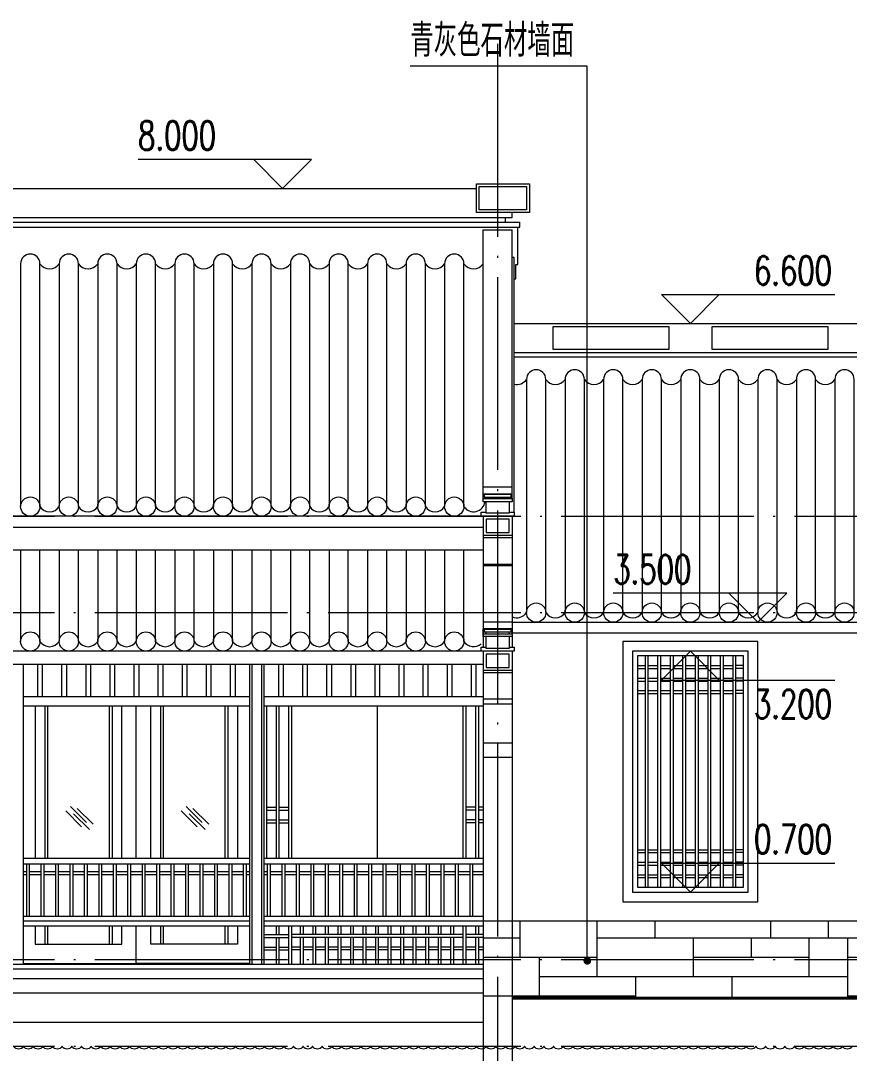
# Model space of a CAD drawing. Extents: x 577108 to 1042908, y 41950 to 81950.
# Drawn here: x 739123 to 747723, y 49322 to 60037 of the extents above; entities that cross this region are included whole.
import ezdxf

# ---------------------------------------------------------------- set-up
doc = ezdxf.new("R2010")
doc.units = 0
doc.header["$LTSCALE"] = 1000
doc.header["$MEASUREMENT"] = 0
doc.linetypes.add('DOTE', pattern=[2.42, 2, -0.2, 0.02, -0.2])
doc.layers.get('0').update_dxf_attribs({"linetype": 'CONTINUOUS', "lineweight": 13})
for name, color, linetype, lineweight in [('DIM_ELEV', 3, 'CONTINUOUS', 15), ('DIM_LEAD', 3, 'CONTINUOUS', 15), ('DOOR', 2, 'CONTINUOUS', 5), ('DOTE', 1, 'DOTE', 0), ('LM-1', 7, 'CONTINUOUS', 18), ('LM-2', 8, 'CONTINUOUS', 18), ('LM-L', 7, 'CONTINUOUS', 15), ('LM-S', 8, 'CONTINUOUS', 5), ('PUB_HATCH', 8, 'CONTINUOUS', 5), ('PUB_TEXT', 7, 'CONTINUOUS', 20), ('wall', 2, 'CONTINUOUS', 40), ('WINDOW', 5, 'CONTINUOUS', 15), ('瓦1', 8, 'CONTINUOUS', 15)]:
    doc.layers.add(name, color=color, linetype=linetype, lineweight=lineweight)
doc.styles.add('_TCH_DIM', font='SIMPLEX', dxfattribs={"bigfont": 'GBCBIG'})
pattern_1 = [(0, (-460295.2, -410683), (9e-13, 4000), [3000, -1000]), (0, (-460295.2, -410483), (9e-13, 4000), [-1200, 1200, -600, 1000]), (0, (-460295.2, -410283), (9e-13, 4000), [-1800, 2200]), (0, (-460295.2, -410083), (9e-13, 4000), [1800, -2200]), (0, (-460295.2, -409883), (9e-13, 4000), [-800, 3200]), (0, (-460295.2, -409683), (9e-13, 4000), [1400, -1000, 1200, -400]), (0, (-458895.2, -409483), (9e-13, 4000), [3200, -800]), (0, (-460495.2, -409283), (9e-13, 4000), [2200, -1800]), (0, (-461095.2, -409083), (9e-13, 4000), [1800, -2200]), (0, (-460295.2, -408883), (9e-13, 4000), [3200, -800]), (0, (-460295.2, -408683), (9e-13, 4000), [-1600, 1000, -600, 800]), (0, (-458295.2, -408483), (9e-13, 4000), [2400, -1600]), (0, (-459895.2, -408283), (9e-13, 4000), [1600, -800, 600, -1000]), (0, (-459095.2, -408083), (9e-13, 4000), [1600, -600, 1000, -800]), (0, (-457495.2, -407883), (9e-13, 4000), [2400, -1600]), (0, (-459095.2, -407683), (9e-13, 4000), [1600, -2400]), (0, (-458295.2, -407483), (9e-13, 4000), [1800, -2200]), (0, (-458295.2, -407283), (9e-13, 4000), [-1200, 2800]), (0, (-459495.2, -407083), (9e-13, 4000), [1200, -2800]), (0, (-458295.2, -406883), (9e-13, 4000), [2800, -1200]), (90, (-460295.2, -409083), (-4000, 1e-12), [600, -1600, 1400, -400]), (90, (-459895.2, -408883), (-4000, 1e-12), [1000, -600, 400, -2000]), (90, (-459695.2, -409683), (-4000, 1e-12), [400, -3600]), (90, (-459495.2, -410083), (-4000, 1e-12), [400, -2400, 600, -600]), (90, (-459295.2, -409283), (-4000, 1e-12), [400, -3600]), (90, (-459095.2, -410683), (-4000, 1e-12), [600, -1800, 1000, -600]), (90, (-458895.2, -409883), (-4000, 1e-12), [600, -3400]), (90, (-458695.2, -408883), (-4000, 1e-12), [600, -200, 400, -2800]), (90, (-458495.2, -410483), (-4000, 1e-12), [600, -3400]), (90, (-458295.2, -409483), (-4000, 1e-12), [600, -200, 600, -400, 1000, -1200]), (90, (-457895.2, -409483), (-4000, 1e-12), [-2800, 400, -400, 400]), (90, (-457695.2, -408883), (-4000, 1e-12), [400, -3600]), (90, (-457495.2, -410283), (-4000, 1e-12), [400, -1400, 1000, -1200]), (90, (-457295.2, -409683), (-4000, 1e-12), [200, -2600, 600, -600]), (90, (-457095.2, -409483), (-4000, 1e-12), [1000, -1000, 600, -1400]), (90, (-456895.2, -408483), (-4000, 1e-12), [600, -1000, 400, -2000]), (90, (-456695.2, -409883), (-4000, 1e-12), [400, -3600]), (90, (-456495.2, -409483), (-4000, 1e-12), [400, -1200, 600, -1800])]

# ---------------------------------------------------------------- blocks, each defined once
blk = doc.blocks.new('M1')
at = {"layer": 'DOOR', "color": 8}
for p, q in [((-0.15, -0.1), (0.014, 0.064)), ((-0.112, -0.156), (0.052, 0.008)), ((-0.081, -0.081), (0.084, 0.083)), ((-0.03, -0.125), (0.134, 0.039))]:
    blk.add_line(p, q, dxfattribs=at)

msp = doc.modelspace()

# ---------------------------------------------------------------- hatches: boundary and pattern name
at = {"layer": 'LM-S'}
h = msp.add_hatch(dxfattribs=at)
h.set_pattern_fill('文化石01', color=256, scale=500, style=0)
h.set_pattern_definition(pattern_1)
h.paths.add_polyline_path([(744223.0894, 50695.1748), (743923.0894, 50695.1748), (743923.0894, 49321.8415), (744223.0894, 49321.8415)])
h = msp.add_hatch(dxfattribs=at)
h.set_pattern_fill('文化石01', color=256, scale=500, style=0)
h.set_pattern_definition(pattern_1)
h.paths.add_polyline_path([(747923.0894, 49895.1748), (747923.0894, 50695.1748), (745003.7352, 50695.1748), (745003.7352, 50302.4141, -1), (745003.7352, 50262.4141, -1), (745003.7352, 50302.4141), (745003.7352, 50695.1748), (744223.0894, 50695.1748), (744223.0894, 49895.1748)])

# ---------------------------------------------------------------- linework, layer by layer
for p, q in [((743923.0894, 54895.1748), (743923.0894, 53535.8242)), ((744223.0894, 54895.1748), (744223.0894, 53535.8242)), ((743923.0894, 54383.3277), (744223.0894, 54383.3277)), ((743923.0894, 53495.1748), (731723.0894, 53495.1748)), ((743923.0894, 53495.1748), (743923.0894, 49145.1748)), ((744223.0894, 53495.1748), (744223.0894, 49145.1748)), ((743923.0894, 53357.8721), (731723.0894, 53357.8721)), ((739148.0894, 53357.8721), (739148.0894, 50245.1748)), ((741498.0894, 53357.8721), (741498.0894, 50245.1748)), ((741523.0894, 53357.8721), (741523.0894, 50245.1748)), ((741623.0894, 53357.8721), (741623.0894, 50245.1748)), ((741648.0894, 53357.8721), (741648.0894, 50245.1748)), ((739148.0894, 50745.1748), (741498.0894, 50745.1748)), ((739148.0894, 50695.1748), (741498.0894, 50695.1748)), ((741648.0894, 50745.1748), (743923.0894, 50745.1748)), ((741648.0894, 50695.1748), (743923.0894, 50695.1748)), ((743923.0894, 50695.1748), (748223.0894, 50695.1748)), ((739148.0894, 50645.1748), (741498.0894, 50645.1748)), ((741648.0894, 50645.1748), (743923.0894, 50645.1748)), ((743923.0894, 50245.1748), (731723.0894, 50245.1748)), ((743923.0894, 50195.1748), (731723.0894, 50195.1748)), ((731723.0894, 49645.1748), (743923.0894, 49645.1748))]:
    msp.add_line(p, q)
for points in [[(743923.0894, 50095.1748), (731723.0894, 50095.1748)], [(731723.0894, 49950.1748), (743923.0894, 49950.1748)]]:
    msp.add_lwpolyline(points)
at = {"layer": 'DIM_ELEV'}
for p, q in [((742141.4425, 58595.1748), (740341.4425, 58595.1748)), ((741841.4425, 58295.1748), (741541.4425, 58595.1748)), ((741841.4425, 58295.1748), (742141.4425, 58595.1748)), ((746073.0894, 56895.1748), (745773.0894, 57195.1748)), ((745773.0894, 57195.1748), (747573.0894, 57195.1748)), ((746073.0894, 56895.1748), (746373.0894, 57195.1748)), ((747073.0894, 54095.1748), (745273.0894, 54095.1748)), ((746773.0894, 53795.1748), (746473.0894, 54095.1748)), ((746773.0894, 53795.1748), (747073.0894, 54095.1748)), ((746073.0894, 53495.1748), (745773.0894, 53195.1748)), ((746073.0894, 53495.1748), (746373.0894, 53195.1748)), ((745773.0894, 53195.1748), (747573.0894, 53195.1748)), ((746073.0894, 50995.1748), (745773.0894, 51295.1748)), ((745773.0894, 51295.1748), (747573.0894, 51295.1748)), ((746073.0894, 50995.1748), (746373.0894, 51295.1748))]:
    msp.add_line(p, q, dxfattribs=at)
at = {"layer": 'DIM_LEAD'}
for p, q in [((745003.7352, 59563.0589), (743166.3196, 59563.0589)), ((745003.7352, 50282.4141), (745003.7352, 59563.0589))]:
    msp.add_line(p, q, dxfattribs=at)
at = {"layer": 'DIM_LEAD', "const_width": 40}
msp.add_lwpolyline([(745003.7352, 50262.4141, 1), (745003.7352, 50302.4141, 1)], format="xyb", close=True, dxfattribs=at)
at = {"layer": 'DOTE'}
for p, q in [((744073.0894, 59795.1748), (744073.0894, 48795.1748)), ((722953.4475, 54895.1748), (758073.0894, 54895.1748)), ((722953.4475, 53895.1748), (758073.0894, 53895.1748)), ((722953.4475, 50295.1748), (758073.0894, 50295.1748)), ((722953.4475, 49395.1748), (758073.0894, 49395.1748))]:
    msp.add_line(p, q, dxfattribs=at)
at = {"layer": 'LM-1'}
for points in [[(746773.0894, 53595.1748), (745373.0894, 53595.1748), (745373.0894, 50895.1748), (746773.0894, 50895.1748)], [(746673.0894, 53495.1748), (745473.0894, 53495.1748), (745473.0894, 50995.1748), (746673.0894, 50995.1748)], [(746623.0894, 53445.1748), (745523.0894, 53445.1748), (745523.0894, 51045.1748), (746623.0894, 51045.1748)]]:
    msp.add_lwpolyline(points, close=True, dxfattribs=at)
at = {"layer": 'LM-2', "color": 8}
for p, q in [((745603.0894, 53445.1748), (745603.0894, 51045.1748)), ((745633.0894, 53445.1748), (745633.0894, 51045.1748)), ((745733.0894, 53445.1748), (745733.0894, 51045.1748)), ((745763.0894, 53445.1748), (745763.0894, 51045.1748)), ((745863.0894, 53445.1748), (745863.0894, 51045.1748)), ((745893.0894, 53445.1748), (745893.0894, 51045.1748)), ((745993.0894, 53445.1748), (745993.0894, 51045.1748)), ((746023.0894, 53445.1748), (746023.0894, 51045.1748)), ((746123.0894, 53445.1748), (746123.0894, 51045.1748)), ((746153.0894, 53445.1748), (746153.0894, 51045.1748)), ((746253.0894, 53445.1748), (746253.0894, 51045.1748)), ((746283.0894, 53445.1748), (746283.0894, 51045.1748)), ((746383.0894, 53445.1748), (746383.0894, 51045.1748)), ((746413.0894, 53445.1748), (746413.0894, 51045.1748)), ((746513.0894, 53445.1748), (746513.0894, 51045.1748)), ((746543.0894, 53445.1748), (746543.0894, 51045.1748)), ((745523.0894, 53345.1748), (745603.0894, 53345.1748)), ((745523.0894, 53315.1748), (745603.0894, 53315.1748)), ((745633.0894, 53345.1748), (745733.0894, 53345.1748)), ((745633.0894, 53315.1748), (745733.0894, 53315.1748)), ((745763.0894, 53345.1748), (745863.0894, 53345.1748)), ((745763.0894, 53315.1748), (745863.0894, 53315.1748)), ((745893.0894, 53345.1748), (745993.0894, 53345.1748)), ((745893.0894, 53315.1748), (745993.0894, 53315.1748)), ((746023.0894, 53345.1748), (746123.0894, 53345.1748)), ((746023.0894, 53315.1748), (746123.0894, 53315.1748)), ((746153.0894, 53345.1748), (746253.0894, 53345.1748)), ((746153.0894, 53315.1748), (746253.0894, 53315.1748)), ((746283.0894, 53345.1748), (746383.0894, 53345.1748)), ((746283.0894, 53315.1748), (746383.0894, 53315.1748)), ((746413.0894, 53345.1748), (746513.0894, 53345.1748)), ((746413.0894, 53315.1748), (746513.0894, 53315.1748)), ((746623.0894, 53345.1748), (746543.0894, 53345.1748)), ((746623.0894, 53315.1748), (746543.0894, 53315.1748)), ((745523.0894, 53215.1748), (745603.0894, 53215.1748)), ((745523.0894, 53185.1748), (745603.0894, 53185.1748)), ((745633.0894, 53215.1748), (745733.0894, 53215.1748)), ((745633.0894, 53185.1748), (745733.0894, 53185.1748)), ((745763.0894, 53215.1748), (745863.0894, 53215.1748)), ((745763.0894, 53185.1748), (745863.0894, 53185.1748)), ((745893.0894, 53215.1748), (745993.0894, 53215.1748)), ((745893.0894, 53185.1748), (745993.0894, 53185.1748)), ((746023.0894, 53215.1748), (746123.0894, 53215.1748)), ((746023.0894, 53185.1748), (746123.0894, 53185.1748)), ((746153.0894, 53215.1748), (746253.0894, 53215.1748)), ((746153.0894, 53185.1748), (746253.0894, 53185.1748)), ((746283.0894, 53215.1748), (746383.0894, 53215.1748)), ((746283.0894, 53185.1748), (746383.0894, 53185.1748)), ((746413.0894, 53215.1748), (746513.0894, 53215.1748)), ((746413.0894, 53185.1748), (746513.0894, 53185.1748)), ((746623.0894, 53215.1748), (746543.0894, 53215.1748)), ((746623.0894, 53185.1748), (746543.0894, 53185.1748)), ((745523.0894, 53085.1748), (745603.0894, 53085.1748)), ((745523.0894, 53055.1748), (745603.0894, 53055.1748)), ((745633.0894, 53085.1748), (745733.0894, 53085.1748)), ((745633.0894, 53055.1748), (745733.0894, 53055.1748)), ((745763.0894, 53085.1748), (745863.0894, 53085.1748)), ((745763.0894, 53055.1748), (745863.0894, 53055.1748)), ((745893.0894, 53085.1748), (745993.0894, 53085.1748)), ((745893.0894, 53055.1748), (745993.0894, 53055.1748)), ((746023.0894, 53085.1748), (746123.0894, 53085.1748)), ((746023.0894, 53055.1748), (746123.0894, 53055.1748)), ((746153.0894, 53085.1748), (746253.0894, 53085.1748)), ((746153.0894, 53055.1748), (746253.0894, 53055.1748)), ((746283.0894, 53085.1748), (746383.0894, 53085.1748)), ((746283.0894, 53055.1748), (746383.0894, 53055.1748)), ((746413.0894, 53085.1748), (746513.0894, 53085.1748)), ((746413.0894, 53055.1748), (746513.0894, 53055.1748)), ((746623.0894, 53085.1748), (746543.0894, 53085.1748)), ((746623.0894, 53055.1748), (746543.0894, 53055.1748)), ((745523.0894, 51435.1748), (745603.0894, 51435.1748)), ((745633.0894, 51435.1748), (745733.0894, 51435.1748)), ((745763.0894, 51435.1748), (745863.0894, 51435.1748)), ((745893.0894, 51435.1748), (745993.0894, 51435.1748)), ((746023.0894, 51435.1748), (746123.0894, 51435.1748)), ((746153.0894, 51435.1748), (746253.0894, 51435.1748)), ((746283.0894, 51435.1748), (746383.0894, 51435.1748)), ((746413.0894, 51435.1748), (746513.0894, 51435.1748)), ((746623.0894, 51435.1748), (746543.0894, 51435.1748)), ((745523.0894, 51405.1748), (745603.0894, 51405.1748)), ((745633.0894, 51405.1748), (745733.0894, 51405.1748)), ((745763.0894, 51405.1748), (745863.0894, 51405.1748)), ((745893.0894, 51405.1748), (745993.0894, 51405.1748)), ((746023.0894, 51405.1748), (746123.0894, 51405.1748)), ((746153.0894, 51405.1748), (746253.0894, 51405.1748)), ((746283.0894, 51405.1748), (746383.0894, 51405.1748)), ((746413.0894, 51405.1748), (746513.0894, 51405.1748)), ((746623.0894, 51405.1748), (746543.0894, 51405.1748)), ((745523.0894, 51305.1748), (745603.0894, 51305.1748)), ((745523.0894, 51275.1748), (745603.0894, 51275.1748)), ((745633.0894, 51305.1748), (745733.0894, 51305.1748)), ((745633.0894, 51275.1748), (745733.0894, 51275.1748)), ((745763.0894, 51305.1748), (745863.0894, 51305.1748)), ((745763.0894, 51275.1748), (745863.0894, 51275.1748)), ((745893.0894, 51305.1748), (745993.0894, 51305.1748)), ((745893.0894, 51275.1748), (745993.0894, 51275.1748)), ((746023.0894, 51305.1748), (746123.0894, 51305.1748)), ((746023.0894, 51275.1748), (746123.0894, 51275.1748)), ((746153.0894, 51305.1748), (746253.0894, 51305.1748)), ((746153.0894, 51275.1748), (746253.0894, 51275.1748)), ((746283.0894, 51305.1748), (746383.0894, 51305.1748)), ((746283.0894, 51275.1748), (746383.0894, 51275.1748)), ((746413.0894, 51305.1748), (746513.0894, 51305.1748)), ((746413.0894, 51275.1748), (746513.0894, 51275.1748)), ((746623.0894, 51305.1748), (746543.0894, 51305.1748)), ((746623.0894, 51275.1748), (746543.0894, 51275.1748)), ((745523.0894, 51175.1748), (745603.0894, 51175.1748)), ((745523.0894, 51145.1748), (745603.0894, 51145.1748)), ((745633.0894, 51175.1748), (745733.0894, 51175.1748)), ((745633.0894, 51145.1748), (745733.0894, 51145.1748)), ((745763.0894, 51175.1748), (745863.0894, 51175.1748)), ((745763.0894, 51145.1748), (745863.0894, 51145.1748)), ((745893.0894, 51175.1748), (745993.0894, 51175.1748)), ((745893.0894, 51145.1748), (745993.0894, 51145.1748)), ((746023.0894, 51175.1748), (746123.0894, 51175.1748)), ((746023.0894, 51145.1748), (746123.0894, 51145.1748)), ((746153.0894, 51175.1748), (746253.0894, 51175.1748)), ((746153.0894, 51145.1748), (746253.0894, 51145.1748)), ((746283.0894, 51175.1748), (746383.0894, 51175.1748)), ((746283.0894, 51145.1748), (746383.0894, 51145.1748)), ((746413.0894, 51175.1748), (746513.0894, 51175.1748)), ((746413.0894, 51145.1748), (746513.0894, 51145.1748)), ((746623.0894, 51175.1748), (746543.0894, 51175.1748)), ((746623.0894, 51145.1748), (746543.0894, 51145.1748))]:
    msp.add_line(p, q, dxfattribs=at)
at = {"layer": 'LM-L'}
for p, q in [((731793.0894, 58295.1748), (743853.0894, 58295.1748)), ((731423.0894, 57995.1748), (744223.0894, 57995.1748)), ((744153.0894, 57945.1748), (744153.0894, 57995.1748)), ((744223.0894, 57995.1748), (744223.0894, 58045.1748)), ((731343.0894, 57945.1748), (744303.0894, 57945.1748)), ((731343.0894, 57895.1748), (744303.0894, 57895.1748)), ((743923.0894, 55124.972), (743923.0894, 57865.0905)), ((743923.0894, 57865.0905), (744223.0894, 57865.0905)), ((744223.0894, 55124.972), (744223.0894, 57865.0905)), ((744283.0894, 57507.4256), (744283.0894, 57895.1748)), ((744303.0894, 57895.1748), (744303.0894, 57945.1748)), ((744243.0894, 57578.7848), (744223.0894, 57578.7848)), ((744243.0894, 54935.8242), (744243.0894, 57578.7848)), ((744263.0894, 57357.4256), (744263.0894, 57507.4256)), ((744263.0894, 57507.4256), (744283.0894, 57507.4256)), ((744243.0894, 57357.4256), (744263.0894, 57357.4256)), ((744243.0894, 56895.1748), (747903.0894, 56895.1748)), ((744243.0894, 56595.1748), (747903.0894, 56595.1748)), ((744223.0894, 55195.1748), (743923.0894, 55195.1748)), ((744223.0894, 55124.972), (743923.0894, 55124.972)), ((743923.0894, 54895.1748), (731723.0894, 54895.1748)), ((731723.0894, 54782.6142), (743923.0894, 54782.6142)), ((744223.0894, 54695.1748), (743923.0894, 54695.1748)), ((731723.0894, 54545.1748), (743923.0894, 54545.1748)), ((744223.0894, 53795.1748), (743923.0894, 53795.1748)), ((744223.0894, 53795.1748), (747923.0894, 53795.1748)), ((744223.0894, 53725.4453), (743923.0894, 53725.4453)), ((747923.0894, 53682.6142), (744223.0894, 53682.6142)), ((744223.0894, 53295.1748), (743923.0894, 53295.1748))]:
    msp.add_line(p, q, dxfattribs=at)
for points in [[(743853.0894, 58345.1748), (744403.0894, 58345.1748), (744403.0894, 58045.1748), (743853.0894, 58045.1748)], [(744213.0894, 55120.3422), (743933.0894, 55120.3422), (743933.0894, 55092.2805), (744213.0894, 55092.2805)], [(744213.0894, 53720.3422), (743933.0894, 53720.3422), (743933.0894, 53694.7898), (744213.0894, 53694.7898)]]:
    msp.add_lwpolyline(points, close=True, dxfattribs=at)
for points in [[(747903.0894, 56545.1748), (744243.0894, 56545.1748)], [(743923.0894, 55077.9284), (744223.0894, 55077.9284), (744223.0894, 55045.8525), (744193.0894, 55045.8525), (744193.0894, 54925.1748), (743953.0894, 54925.1748), (743953.0894, 55045.8525), (743923.0894, 55045.8525), (743923.0894, 55077.9284)], [(744193.0894, 54935.8242), (744243.0894, 54935.8242), (744243.0894, 54895.1748), (743903.0894, 54895.1748), (743903.0894, 54935.8242), (743953.0894, 54935.8242)], [(743923.0894, 53674.9066), (744223.0894, 53674.9066), (744223.0894, 53645.8525), (744193.0894, 53645.8525), (744193.0894, 53523.4965), (743953.0894, 53523.4965), (743953.0894, 53645.8525), (743923.0894, 53645.8525), (743923.0894, 53674.9066)], [(744193.0894, 53535.8242), (744243.0894, 53535.8242), (744243.0894, 53495.1748), (743903.0894, 53495.1748), (743903.0894, 53535.8242), (743953.0894, 53535.8242)]]:
    msp.add_lwpolyline(points, dxfattribs=at)
at = {"layer": 'LM-S'}
for p, q in [((743923.0894, 55077.9284), (743923.0894, 55124.972)), ((743933.0894, 55120.3422), (743933.0894, 55124.972)), ((743953.0894, 55120.3422), (743953.0894, 55124.972)), ((743953.0894, 55077.9284), (743953.0894, 55092.2805)), ((744193.0894, 55120.3422), (744193.0894, 55124.972)), ((744193.0894, 55077.9284), (744193.0894, 55092.2805)), ((744213.0894, 55120.3422), (744213.0894, 55124.972)), ((744223.0894, 55077.9284), (744223.0894, 55124.972)), ((744193.0894, 55045.8525), (743953.0894, 55045.8525)), ((744223.0894, 54670.1748), (743923.0894, 54670.1748)), ((744223.0894, 54395.1748), (743923.0894, 54395.1748)), ((743923.0894, 53674.9066), (743923.0894, 53725.4453)), ((743933.0894, 53720.3422), (743933.0894, 53725.4453)), ((743953.0894, 53720.3422), (743953.0894, 53725.4453)), ((743953.0894, 53674.9066), (743953.0894, 53694.7898)), ((744193.0894, 53720.3422), (744193.0894, 53725.4453)), ((744193.0894, 53674.9066), (744193.0894, 53694.7898)), ((744213.0894, 53720.3422), (744213.0894, 53725.4453)), ((744223.0894, 53674.9066), (744223.0894, 53725.4453)), ((744193.0894, 53645.8525), (743953.0894, 53645.8525)), ((744223.0894, 53270.1748), (743923.0894, 53270.1748)), ((744223.0894, 52995.1748), (743923.0894, 52995.1748)), ((744223.0894, 52945.1748), (743923.0894, 52945.1748)), ((743923.0894, 52545.1748), (744223.0894, 52545.1748)), ((743923.0894, 52395.1748), (744223.0894, 52395.1748))]:
    msp.add_line(p, q, dxfattribs=at)
for points in [[(743883.0894, 58315.1748), (744373.0894, 58315.1748), (744373.0894, 58075.1748), (743883.0894, 58075.1748)], [(744648.0894, 56865.1748), (745848.0894, 56865.1748), (745848.0894, 56625.1748), (744648.0894, 56625.1748)], [(746298.0894, 56865.1748), (747498.0894, 56865.1748), (747498.0894, 56625.1748), (746298.0894, 56625.1748)], [(744193.0894, 54864.5911), (743953.0894, 54864.5911), (743953.0894, 54724.5911), (744193.0894, 54724.5911)], [(744193.0894, 53464.5911), (743953.0894, 53464.5911), (743953.0894, 53324.5911), (744193.0894, 53324.5911)]]:
    msp.add_lwpolyline(points, close=True, dxfattribs=at)
at = {"layer": 'PUB_HATCH', "color": 8}
for p, q in [((739298.0894, 53357.8721), (739298.0894, 53025.1493)), ((739348.0894, 53357.8721), (739348.0894, 53025.1493)), ((739548.0894, 53357.8721), (739548.0894, 53025.1493)), ((739598.0894, 53357.8721), (739598.0894, 53025.1493)), ((739798.0894, 53357.8721), (739798.0894, 53025.1493)), ((739848.0894, 53357.8721), (739848.0894, 53025.1493)), ((740048.0894, 53357.8721), (740048.0894, 53025.1493)), ((740098.0894, 53357.8721), (740098.0894, 53025.1493)), ((740298.0894, 53357.8721), (740298.0894, 53025.1493)), ((740348.0894, 53357.8721), (740348.0894, 53025.1493)), ((740548.0894, 53357.8721), (740548.0894, 53025.1493)), ((740598.0894, 53357.8721), (740598.0894, 53025.1493)), ((740798.0894, 53357.8721), (740798.0894, 53025.1493)), ((740848.0894, 53357.8721), (740848.0894, 53025.1493)), ((741048.0894, 53357.8721), (741048.0894, 53025.1493)), ((741098.0894, 53357.8721), (741098.0894, 53025.1493)), ((741298.0894, 53357.8721), (741298.0894, 53025.1493)), ((741348.0894, 53357.8721), (741348.0894, 53025.1493)), ((741798.0894, 53357.8721), (741798.0894, 53025.1493)), ((741848.0894, 53357.8721), (741848.0894, 53025.1493)), ((742048.0894, 53357.8721), (742048.0894, 53025.1493)), ((742098.0894, 53357.8721), (742098.0894, 53025.1493)), ((742298.0894, 53357.8721), (742298.0894, 53025.1493)), ((742348.0894, 53357.8721), (742348.0894, 53025.1493)), ((742548.0894, 53357.8721), (742548.0894, 53025.1493)), ((742598.0894, 53357.8721), (742598.0894, 53025.1493)), ((742798.0894, 53357.8721), (742798.0894, 53025.1493)), ((742848.0894, 53357.8721), (742848.0894, 53025.1493)), ((743048.0894, 53357.8721), (743048.0894, 53025.1493)), ((743098.0894, 53357.8721), (743098.0894, 53025.1493)), ((743298.0894, 53357.8721), (743298.0894, 53025.1493)), ((743348.0894, 53357.8721), (743348.0894, 53025.1493)), ((743548.0894, 53357.8721), (743548.0894, 53025.1493)), ((743598.0894, 53357.8721), (743598.0894, 53025.1493)), ((743798.0894, 53357.8721), (743798.0894, 53025.1493)), ((743848.0894, 53357.8721), (743848.0894, 53025.1493)), ((739148.0894, 53025.1493), (741498.0894, 53025.1493)), ((741648.0894, 53025.1493), (743923.0894, 53025.1493)), ((739148.0894, 52928.5568), (741498.0894, 52928.5568)), ((739373.0894, 52928.5568), (739373.0894, 51345.1748)), ((739403.0894, 52928.5568), (739403.0894, 51345.1748)), ((740043.0894, 52928.5568), (740043.0894, 51345.1748)), ((740073.0894, 52928.5568), (740073.0894, 51345.1748)), ((740573.0894, 52928.5568), (740573.0894, 51345.1748)), ((740603.0894, 52928.5568), (740603.0894, 51345.1748)), ((741243.0894, 52928.5568), (741243.0894, 51345.1748)), ((741273.0894, 52928.5568), (741273.0894, 51345.1748)), ((741648.0894, 52928.5568), (743923.0894, 52928.5568)), ((741673.0894, 52928.5568), (741673.0894, 51345.1748)), ((741773.0894, 52928.5568), (741773.0894, 51345.1748)), ((741803.0894, 52928.5568), (741803.0894, 51345.1748)), ((741903.0894, 52928.5568), (741903.0894, 51345.1748)), ((741933.0894, 52928.5568), (741933.0894, 51345.1748)), ((742823.0894, 52928.5568), (742823.0894, 51345.1748)), ((743713.0894, 52928.5568), (743713.0894, 51345.1748)), ((743743.0894, 52928.5568), (743743.0894, 51345.1748)), ((743843.0894, 52928.5568), (743843.0894, 51345.1748)), ((743873.0894, 52928.5568), (743873.0894, 51345.1748)), ((741673.0894, 51875.1748), (741773.0894, 51875.1748)), ((741803.0894, 51875.1748), (741903.0894, 51875.1748)), ((743843.0894, 51875.1748), (743743.0894, 51875.1748)), ((743923.0894, 51875.1748), (743873.0894, 51875.1748)), ((741673.0894, 51845.1748), (741773.0894, 51845.1748)), ((741803.0894, 51845.1748), (741903.0894, 51845.1748)), ((743843.0894, 51845.1748), (743743.0894, 51845.1748)), ((743923.0894, 51845.1748), (743873.0894, 51845.1748)), ((741673.0894, 51745.1748), (741773.0894, 51745.1748)), ((741673.0894, 51715.1748), (741773.0894, 51715.1748)), ((741803.0894, 51745.1748), (741903.0894, 51745.1748)), ((741803.0894, 51715.1748), (741903.0894, 51715.1748)), ((743843.0894, 51745.1748), (743743.0894, 51745.1748)), ((743843.0894, 51715.1748), (743743.0894, 51715.1748)), ((743923.0894, 51745.1748), (743873.0894, 51745.1748)), ((743923.0894, 51715.1748), (743873.0894, 51715.1748)), ((741498.0894, 51345.1748), (739148.0894, 51345.1748)), ((743923.0894, 51345.1748), (741648.0894, 51345.1748)), ((741498.0894, 51285.1748), (739148.0894, 51285.1748)), ((739183.0894, 51285.1748), (739183.0894, 50745.1748)), ((739213.0894, 51285.1748), (739213.0894, 50745.1748)), ((739333.0894, 51285.1748), (739333.0894, 50745.1748)), ((739363.0894, 51285.1748), (739363.0894, 50745.1748)), ((739483.0894, 51285.1748), (739483.0894, 50745.1748)), ((739513.0894, 51285.1748), (739513.0894, 50745.1748)), ((739633.0894, 51285.1748), (739633.0894, 50745.1748)), ((739663.0894, 51285.1748), (739663.0894, 50745.1748)), ((739783.0894, 51285.1748), (739783.0894, 50745.1748)), ((739813.0894, 51285.1748), (739813.0894, 50745.1748)), ((739933.0894, 51285.1748), (739933.0894, 50745.1748)), ((739963.0894, 51285.1748), (739963.0894, 50745.1748)), ((740083.0894, 51285.1748), (740083.0894, 50745.1748)), ((740113.0894, 51285.1748), (740113.0894, 50745.1748)), ((740233.0894, 51285.1748), (740233.0894, 50745.1748)), ((740263.0894, 51285.1748), (740263.0894, 50745.1748)), ((740383.0894, 51285.1748), (740383.0894, 50745.1748)), ((740413.0894, 51285.1748), (740413.0894, 50745.1748)), ((740533.0894, 51285.1748), (740533.0894, 50745.1748)), ((740563.0894, 51285.1748), (740563.0894, 50745.1748)), ((740683.0894, 51285.1748), (740683.0894, 50745.1748)), ((740713.0894, 51285.1748), (740713.0894, 50745.1748)), ((740833.0894, 51285.1748), (740833.0894, 50745.1748)), ((740863.0894, 51285.1748), (740863.0894, 50745.1748)), ((740983.0894, 51285.1748), (740983.0894, 50745.1748)), ((741013.0894, 51285.1748), (741013.0894, 50745.1748)), ((741133.0894, 51285.1748), (741133.0894, 50745.1748)), ((741163.0894, 51285.1748), (741163.0894, 50745.1748)), ((741283.0894, 51285.1748), (741283.0894, 50745.1748)), ((741313.0894, 51285.1748), (741313.0894, 50745.1748)), ((741433.0894, 51285.1748), (741433.0894, 50745.1748)), ((741463.0894, 51285.1748), (741463.0894, 50745.1748)), ((743923.0894, 51285.1748), (741648.0894, 51285.1748)), ((741683.0894, 51285.1748), (741683.0894, 50745.1748)), ((741713.0894, 51285.1748), (741713.0894, 50745.1748)), ((741833.0894, 51285.1748), (741833.0894, 50745.1748)), ((741863.0894, 51285.1748), (741863.0894, 50745.1748)), ((741983.0894, 51285.1748), (741983.0894, 50745.1748)), ((742013.0894, 51285.1748), (742013.0894, 50745.1748)), ((742133.0894, 51285.1748), (742133.0894, 50745.1748)), ((742163.0894, 51285.1748), (742163.0894, 50745.1748)), ((742283.0894, 51285.1748), (742283.0894, 50745.1748)), ((742313.0894, 51285.1748), (742313.0894, 50745.1748)), ((742433.0894, 51285.1748), (742433.0894, 50745.1748)), ((742463.0894, 51285.1748), (742463.0894, 50745.1748)), ((742583.0894, 51285.1748), (742583.0894, 50745.1748)), ((742613.0894, 51285.1748), (742613.0894, 50745.1748)), ((742733.0894, 51285.1748), (742733.0894, 50745.1748)), ((742763.0894, 51285.1748), (742763.0894, 50745.1748)), ((742883.0894, 51285.1748), (742883.0894, 50745.1748)), ((742913.0894, 51285.1748), (742913.0894, 50745.1748)), ((743033.0894, 51285.1748), (743033.0894, 50745.1748)), ((743063.0894, 51285.1748), (743063.0894, 50745.1748)), ((743183.0894, 51285.1748), (743183.0894, 50745.1748)), ((743213.0894, 51285.1748), (743213.0894, 50745.1748)), ((743333.0894, 51285.1748), (743333.0894, 50745.1748)), ((743363.0894, 51285.1748), (743363.0894, 50745.1748)), ((743483.0894, 51285.1748), (743483.0894, 50745.1748)), ((743513.0894, 51285.1748), (743513.0894, 50745.1748)), ((743633.0894, 51285.1748), (743633.0894, 50745.1748)), ((743663.0894, 51285.1748), (743663.0894, 50745.1748)), ((743783.0894, 51285.1748), (743783.0894, 50745.1748)), ((743813.0894, 51285.1748), (743813.0894, 50745.1748)), ((739183.0894, 51205.1748), (739148.0894, 51205.1748)), ((739183.0894, 51175.1748), (739148.0894, 51175.1748)), ((739333.0894, 51205.1748), (739213.0894, 51205.1748)), ((739333.0894, 51175.1748), (739213.0894, 51175.1748)), ((739483.0894, 51205.1748), (739363.0894, 51205.1748)), ((739483.0894, 51175.1748), (739363.0894, 51175.1748)), ((739633.0894, 51205.1748), (739513.0894, 51205.1748)), ((739633.0894, 51175.1748), (739513.0894, 51175.1748)), ((739783.0894, 51205.1748), (739663.0894, 51205.1748)), ((739783.0894, 51175.1748), (739663.0894, 51175.1748)), ((739933.0894, 51205.1748), (739813.0894, 51205.1748)), ((739933.0894, 51175.1748), (739813.0894, 51175.1748)), ((740083.0894, 51205.1748), (739963.0894, 51205.1748)), ((740083.0894, 51175.1748), (739963.0894, 51175.1748)), ((740233.0894, 51205.1748), (740113.0894, 51205.1748)), ((740233.0894, 51175.1748), (740113.0894, 51175.1748)), ((740383.0894, 51205.1748), (740263.0894, 51205.1748)), ((740383.0894, 51175.1748), (740263.0894, 51175.1748)), ((740533.0894, 51205.1748), (740413.0894, 51205.1748)), ((740533.0894, 51175.1748), (740413.0894, 51175.1748)), ((740683.0894, 51205.1748), (740563.0894, 51205.1748)), ((740683.0894, 51175.1748), (740563.0894, 51175.1748)), ((740833.0894, 51205.1748), (740713.0894, 51205.1748)), ((740833.0894, 51175.1748), (740713.0894, 51175.1748)), ((740983.0894, 51205.1748), (740863.0894, 51205.1748)), ((740983.0894, 51175.1748), (740863.0894, 51175.1748)), ((741133.0894, 51205.1748), (741013.0894, 51205.1748)), ((741133.0894, 51175.1748), (741013.0894, 51175.1748)), ((741283.0894, 51205.1748), (741163.0894, 51205.1748)), ((741283.0894, 51175.1748), (741163.0894, 51175.1748)), ((741433.0894, 51205.1748), (741313.0894, 51205.1748)), ((741433.0894, 51175.1748), (741313.0894, 51175.1748)), ((741498.0894, 51205.1748), (741463.0894, 51205.1748)), ((741498.0894, 51175.1748), (741463.0894, 51175.1748)), ((741683.0894, 51205.1748), (741648.0894, 51205.1748)), ((741683.0894, 51175.1748), (741648.0894, 51175.1748)), ((741833.0894, 51205.1748), (741713.0894, 51205.1748)), ((741833.0894, 51175.1748), (741713.0894, 51175.1748)), ((741983.0894, 51205.1748), (741863.0894, 51205.1748)), ((741983.0894, 51175.1748), (741863.0894, 51175.1748)), ((742133.0894, 51205.1748), (742013.0894, 51205.1748)), ((742133.0894, 51175.1748), (742013.0894, 51175.1748)), ((742283.0894, 51205.1748), (742163.0894, 51205.1748)), ((742283.0894, 51175.1748), (742163.0894, 51175.1748)), ((742433.0894, 51205.1748), (742313.0894, 51205.1748)), ((742433.0894, 51175.1748), (742313.0894, 51175.1748)), ((742583.0894, 51205.1748), (742463.0894, 51205.1748)), ((742583.0894, 51175.1748), (742463.0894, 51175.1748)), ((742733.0894, 51205.1748), (742613.0894, 51205.1748)), ((742733.0894, 51175.1748), (742613.0894, 51175.1748)), ((742883.0894, 51205.1748), (742763.0894, 51205.1748)), ((742883.0894, 51175.1748), (742763.0894, 51175.1748)), ((743033.0894, 51205.1748), (742913.0894, 51205.1748)), ((743033.0894, 51175.1748), (742913.0894, 51175.1748)), ((743183.0894, 51205.1748), (743063.0894, 51205.1748)), ((743183.0894, 51175.1748), (743063.0894, 51175.1748)), ((743333.0894, 51205.1748), (743213.0894, 51205.1748)), ((743333.0894, 51175.1748), (743213.0894, 51175.1748)), ((743483.0894, 51205.1748), (743363.0894, 51205.1748)), ((743483.0894, 51175.1748), (743363.0894, 51175.1748)), ((743633.0894, 51205.1748), (743513.0894, 51205.1748)), ((743633.0894, 51175.1748), (743513.0894, 51175.1748)), ((743783.0894, 51205.1748), (743663.0894, 51205.1748)), ((743783.0894, 51175.1748), (743663.0894, 51175.1748)), ((743923.0894, 51205.1748), (743813.0894, 51205.1748)), ((743923.0894, 51175.1748), (743813.0894, 51175.1748)), ((739373.0894, 50645.1748), (739373.0894, 50455.1748)), ((739403.0894, 50645.1748), (739403.0894, 50455.1748)), ((740043.0894, 50645.1748), (740043.0894, 50455.1748)), ((740073.0894, 50645.1748), (740073.0894, 50455.1748)), ((740573.0894, 50645.1748), (740573.0894, 50455.1748)), ((740603.0894, 50645.1748), (740603.0894, 50455.1748)), ((741243.0894, 50645.1748), (741243.0894, 50455.1748)), ((741273.0894, 50645.1748), (741273.0894, 50455.1748)), ((741773.0894, 50645.1748), (741773.0894, 50555.1748)), ((741803.0894, 50645.1748), (741803.0894, 50555.1748)), ((741903.0894, 50645.1748), (741903.0894, 50245.1748)), ((741933.0894, 50645.1748), (741933.0894, 50245.1748)), ((742028.0894, 50555.1748), (742028.0894, 50645.1748)), ((742058.0894, 50555.1748), (742058.0894, 50645.1748)), ((742158.0894, 50555.1748), (742158.0894, 50645.1748)), ((742188.0894, 50555.1748), (742188.0894, 50645.1748)), ((742288.0894, 50555.1748), (742288.0894, 50645.1748)), ((742318.0894, 50555.1748), (742318.0894, 50645.1748)), ((742418.0894, 50555.1748), (742418.0894, 50645.1748)), ((742448.0894, 50555.1748), (742448.0894, 50645.1748)), ((742548.0894, 50555.1748), (742548.0894, 50645.1748)), ((742578.0894, 50555.1748), (742578.0894, 50645.1748)), ((742678.0894, 50555.1748), (742678.0894, 50645.1748)), ((742708.0894, 50555.1748), (742708.0894, 50645.1748)), ((742808.0894, 50555.1748), (742808.0894, 50645.1748)), ((742838.0894, 50555.1748), (742838.0894, 50645.1748)), ((742938.0894, 50555.1748), (742938.0894, 50645.1748)), ((742968.0894, 50555.1748), (742968.0894, 50645.1748)), ((743068.0894, 50555.1748), (743068.0894, 50645.1748)), ((743098.0894, 50555.1748), (743098.0894, 50645.1748)), ((743198.0894, 50555.1748), (743198.0894, 50645.1748)), ((743228.0894, 50555.1748), (743228.0894, 50645.1748)), ((743328.0894, 50555.1748), (743328.0894, 50645.1748)), ((743358.0894, 50555.1748), (743358.0894, 50645.1748)), ((743458.0894, 50555.1748), (743458.0894, 50645.1748)), ((743488.0894, 50555.1748), (743488.0894, 50645.1748)), ((743588.0894, 50555.1748), (743588.0894, 50645.1748)), ((743618.0894, 50555.1748), (743618.0894, 50645.1748)), ((743713.0894, 50645.1748), (743713.0894, 50245.1748)), ((743743.0894, 50645.1748), (743743.0894, 50245.1748)), ((743843.0894, 50645.1748), (743843.0894, 50555.1748)), ((743873.0894, 50645.1748), (743873.0894, 50555.1748)), ((741648.0894, 50555.1748), (741903.0894, 50555.1748)), ((741648.0894, 50525.1748), (741903.0894, 50525.1748)), ((741773.0894, 50525.1748), (741773.0894, 50245.1748)), ((741803.0894, 50525.1748), (741803.0894, 50245.1748)), ((743713.0894, 50555.1748), (741933.0894, 50555.1748)), ((743713.0894, 50525.1748), (741933.0894, 50525.1748)), ((742028.0894, 50245.1748), (742028.0894, 50525.1748)), ((742058.0894, 50245.1748), (742058.0894, 50525.1748)), ((742158.0894, 50245.1748), (742158.0894, 50525.1748)), ((742188.0894, 50245.1748), (742188.0894, 50525.1748)), ((742288.0894, 50245.1748), (742288.0894, 50525.1748)), ((742318.0894, 50245.1748), (742318.0894, 50525.1748)), ((742418.0894, 50245.1748), (742418.0894, 50525.1748)), ((742448.0894, 50245.1748), (742448.0894, 50525.1748)), ((742548.0894, 50245.1748), (742548.0894, 50525.1748)), ((742578.0894, 50245.1748), (742578.0894, 50525.1748)), ((742678.0894, 50245.1748), (742678.0894, 50525.1748)), ((742708.0894, 50245.1748), (742708.0894, 50525.1748)), ((742808.0894, 50245.1748), (742808.0894, 50525.1748)), ((742838.0894, 50245.1748), (742838.0894, 50525.1748)), ((742938.0894, 50245.1748), (742938.0894, 50525.1748)), ((742968.0894, 50245.1748), (742968.0894, 50525.1748)), ((743068.0894, 50245.1748), (743068.0894, 50525.1748)), ((743098.0894, 50245.1748), (743098.0894, 50525.1748)), ((743198.0894, 50245.1748), (743198.0894, 50525.1748)), ((743228.0894, 50245.1748), (743228.0894, 50525.1748)), ((743328.0894, 50245.1748), (743328.0894, 50525.1748)), ((743358.0894, 50245.1748), (743358.0894, 50525.1748)), ((743458.0894, 50245.1748), (743458.0894, 50525.1748)), ((743488.0894, 50245.1748), (743488.0894, 50525.1748)), ((743588.0894, 50245.1748), (743588.0894, 50525.1748)), ((743618.0894, 50245.1748), (743618.0894, 50525.1748)), ((743923.0894, 50555.1748), (743743.0894, 50555.1748)), ((743923.0894, 50525.1748), (743743.0894, 50525.1748)), ((743843.0894, 50525.1748), (743843.0894, 50245.1748)), ((743873.0894, 50525.1748), (743873.0894, 50245.1748)), ((741648.0894, 50425.1748), (741773.0894, 50425.1748)), ((741648.0894, 50395.1748), (741773.0894, 50395.1748)), ((741803.0894, 50425.1748), (741903.0894, 50425.1748)), ((741803.0894, 50395.1748), (741903.0894, 50395.1748)), ((742028.0894, 50425.1748), (741933.0894, 50425.1748)), ((742028.0894, 50395.1748), (741933.0894, 50395.1748)), ((742158.0894, 50425.1748), (742058.0894, 50425.1748)), ((742158.0894, 50395.1748), (742058.0894, 50395.1748)), ((742288.0894, 50425.1748), (742188.0894, 50425.1748)), ((742288.0894, 50395.1748), (742188.0894, 50395.1748)), ((742418.0894, 50425.1748), (742318.0894, 50425.1748)), ((742418.0894, 50395.1748), (742318.0894, 50395.1748)), ((742548.0894, 50425.1748), (742448.0894, 50425.1748)), ((742548.0894, 50395.1748), (742448.0894, 50395.1748)), ((742678.0894, 50425.1748), (742578.0894, 50425.1748)), ((742678.0894, 50395.1748), (742578.0894, 50395.1748)), ((742808.0894, 50425.1748), (742708.0894, 50425.1748)), ((742808.0894, 50395.1748), (742708.0894, 50395.1748)), ((742938.0894, 50425.1748), (742838.0894, 50425.1748)), ((742938.0894, 50395.1748), (742838.0894, 50395.1748)), ((743068.0894, 50425.1748), (742968.0894, 50425.1748)), ((743068.0894, 50395.1748), (742968.0894, 50395.1748)), ((743198.0894, 50425.1748), (743098.0894, 50425.1748)), ((743198.0894, 50395.1748), (743098.0894, 50395.1748)), ((743328.0894, 50425.1748), (743228.0894, 50425.1748)), ((743328.0894, 50395.1748), (743228.0894, 50395.1748)), ((743458.0894, 50425.1748), (743358.0894, 50425.1748)), ((743458.0894, 50395.1748), (743358.0894, 50395.1748)), ((743588.0894, 50425.1748), (743488.0894, 50425.1748)), ((743588.0894, 50395.1748), (743488.0894, 50395.1748)), ((743713.0894, 50425.1748), (743618.0894, 50425.1748)), ((743713.0894, 50395.1748), (743618.0894, 50395.1748)), ((743843.0894, 50425.1748), (743743.0894, 50425.1748)), ((743843.0894, 50395.1748), (743743.0894, 50395.1748)), ((743923.0894, 50425.1748), (743873.0894, 50425.1748)), ((743923.0894, 50395.1748), (743873.0894, 50395.1748))]:
    msp.add_line(p, q, dxfattribs=at)
for points in [[(739273.0894, 52928.5568), (739273.0894, 51345.1748)], [(740173.0894, 51345.1748), (740173.0894, 52928.5568)], [(740323.0894, 51345.1748), (740323.0894, 52928.5568)], [(740323.0894, 51345.1748), (740323.0894, 52928.5568)], [(740473.0894, 51345.1748), (740473.0894, 52928.5568)], [(741373.0894, 52928.5568), (741373.0894, 51345.1748)], [(739148.0894, 50255.1748), (740323.0894, 50255.1748), (740323.0894, 50645.1748)], [(739273.0894, 50645.1748), (739273.0894, 50455.1748), (740173.0894, 50455.1748), (740173.0894, 50645.1748)], [(741498.0894, 50255.1748), (740323.0894, 50255.1748), (740323.0894, 50645.1748)], [(741373.0894, 50645.1748), (741373.0894, 50455.1748), (740473.0894, 50455.1748), (740473.0894, 50645.1748)]]:
    msp.add_lwpolyline(points, dxfattribs=at)
at = {"layer": 'wall'}
msp.add_line((747923.0894, 49895.1748), (744223.0894, 49895.1748), dxfattribs=at)
at = {"layer": 'WINDOW'}
for points in [[(741153.4475, 49395.1748, -0.6), (741053.4475, 49395.1748, -0.6), (740953.4475, 49395.1748, -0.6), (740853.4475, 49395.1748, -0.6), (740753.4475, 49395.1748, -0.6), (740653.4475, 49395.1748, -0.6), (740553.4475, 49395.1748, -0.6), (740453.4475, 49395.1748, -0.6), (740353.4475, 49395.1748, -0.6), (740253.4475, 49395.1748, -0.6), (740153.4475, 49395.1748, -0.6), (740053.4475, 49395.1748, -0.6), (739953.4475, 49395.1748, -0.6), (739853.4475, 49395.1748, -0.6), (739753.4475, 49395.1748, -0.6), (739653.4475, 49395.1748, -0.6), (739553.4475, 49395.1748, -0.6), (739453.4475, 49395.1748, -0.6), (739353.4475, 49395.1748, -0.6), (739253.4475, 49395.1748, -0.6), (739153.4475, 49395.1748, -0.6), (739053.4475, 49395.1748, -0.6)], [(743753.4475, 49395.1748, -0.6), (743653.4475, 49395.1748, -0.6), (743553.4475, 49395.1748, -0.6), (743453.4475, 49395.1748, -0.6), (743353.4475, 49395.1748, -0.6), (743253.4475, 49395.1748, -0.6), (743153.4475, 49395.1748, -0.6), (743053.4475, 49395.1748, -0.6), (742953.4475, 49395.1748, -0.6), (742853.4475, 49395.1748, -0.6), (742753.4475, 49395.1748, -0.6), (742653.4475, 49395.1748, -0.6), (742553.4475, 49395.1748, -0.6), (742453.4475, 49395.1748, -0.6), (742353.4475, 49395.1748, -0.6), (742253.4475, 49395.1748, -0.6), (742153.4475, 49395.1748, -0.6), (742053.4475, 49395.1748, -0.6), (741953.4475, 49395.1748, -0.6), (741853.4475, 49395.1748, -0.6), (741753.4475, 49395.1748, -0.6), (741653.4475, 49395.1748, -0.6), (741553.4475, 49395.1748, -0.6), (741453.4475, 49395.1748, -0.6), (741353.4475, 49395.1748, -0.6), (741253.4475, 49395.1748, -0.6), (741153.4475, 49395.1748)], [(746353.4475, 49395.1748, -0.6), (746253.4475, 49395.1748, -0.6), (746153.4475, 49395.1748, -0.6), (746053.4475, 49395.1748, -0.6), (745953.4475, 49395.1748, -0.6), (745853.4475, 49395.1748, -0.6), (745753.4475, 49395.1748, -0.6), (745653.4475, 49395.1748, -0.6), (745553.4475, 49395.1748, -0.6), (745453.4475, 49395.1748, -0.6), (745353.4475, 49395.1748, -0.6), (745253.4475, 49395.1748, -0.6), (745153.4475, 49395.1748, -0.6), (745053.4475, 49395.1748, -0.6), (744953.4475, 49395.1748, -0.6), (744853.4475, 49395.1748, -0.6), (744753.4475, 49395.1748, -0.6), (744653.4475, 49395.1748, -0.6), (744553.4475, 49395.1748, -0.6), (744453.4475, 49395.1748, -0.6), (744353.4475, 49395.1748, -0.6), (744253.4475, 49395.1748, -0.6), (744153.4475, 49395.1748, -0.6), (744053.4475, 49395.1748, -0.6), (743953.4475, 49395.1748, -0.6), (743853.4475, 49395.1748, -0.6), (743753.4475, 49395.1748)], [(747753.4475, 49395.1748, -0.6), (747653.4475, 49395.1748, -0.6), (747553.4475, 49395.1748, -0.6), (747453.4475, 49395.1748, -0.6), (747353.4475, 49395.1748, -0.6), (747253.4475, 49395.1748, -0.6), (747153.4475, 49395.1748, -0.6), (747053.4475, 49395.1748, -0.6), (746953.4475, 49395.1748, -0.6), (746853.4475, 49395.1748, -0.6), (746753.4475, 49395.1748, -0.6), (746653.4475, 49395.1748, -0.6), (746553.4475, 49395.1748, -0.6), (746453.4475, 49395.1748, -0.6), (746353.4475, 49395.1748)]]:
    msp.add_lwpolyline(points, format="xyb", dxfattribs=at)
at = {"layer": '瓦1'}
for points in [[(739323.0894, 54995.1748), (739323.0894, 57515.2471, 1), (739123.0894, 57515.2471), (739123.0894, 54995.1748)], [(739723.0894, 54995.1748), (739723.0894, 57515.2471, 1), (739523.0894, 57515.2471), (739523.0894, 54995.1748)], [(740123.0894, 54995.1748), (740123.0894, 57515.2471, 1), (739923.0894, 57515.2471), (739923.0894, 54995.1748)], [(740523.0894, 54995.1748), (740523.0894, 57515.2471, 1), (740323.0894, 57515.2471), (740323.0894, 54995.1748)], [(740923.0894, 54995.1748), (740923.0894, 57515.2471, 1), (740723.0894, 57515.2471), (740723.0894, 54995.1748)], [(741323.0894, 54995.1748), (741323.0894, 57515.2471, 1), (741123.0894, 57515.2471), (741123.0894, 54995.1748)], [(741723.0894, 54995.1748), (741723.0894, 57515.2471, 1), (741523.0894, 57515.2471), (741523.0894, 54995.1748)], [(742123.0894, 54995.1748), (742123.0894, 57515.2471, 1), (741923.0894, 57515.2471), (741923.0894, 54995.1748)], [(742523.0894, 54995.1748), (742523.0894, 57515.2471, 1), (742323.0894, 57515.2471), (742323.0894, 54995.1748)], [(742923.0894, 54995.1748), (742923.0894, 57515.2471, 1), (742723.0894, 57515.2471), (742723.0894, 54995.1748)], [(743323.0894, 54995.1748), (743323.0894, 57515.2471, 1), (743123.0894, 57515.2471), (743123.0894, 54995.1748)], [(743723.0894, 54995.1748), (743723.0894, 57515.2471, 1), (743523.0894, 57515.2471), (743523.0894, 54995.1748)], [(744573.0894, 53895.1748), (744573.0894, 56315.2554, 1), (744373.0894, 56315.2554), (744373.0894, 53895.1748)], [(744973.0894, 53895.1748), (744973.0894, 56315.2554, 1), (744773.0894, 56315.2554), (744773.0894, 53895.1748)], [(745373.0894, 53895.1748), (745373.0894, 56315.2554, 1), (745173.0894, 56315.2554), (745173.0894, 53895.1748)], [(745773.0894, 53895.1748), (745773.0894, 56315.2554, 1), (745573.0894, 56315.2554), (745573.0894, 53895.1748)], [(746173.0894, 53895.1748), (746173.0894, 56315.2554, 1), (745973.0894, 56315.2554), (745973.0894, 53895.1748)], [(746573.0894, 53895.1748), (746573.0894, 56315.2554, 1), (746373.0894, 56315.2554), (746373.0894, 53895.1748)], [(746973.0894, 53895.1748), (746973.0894, 56315.2554, 1), (746773.0894, 56315.2554), (746773.0894, 53895.1748)], [(747373.0894, 53895.1748), (747373.0894, 56315.2554, 1), (747173.0894, 56315.2554), (747173.0894, 53895.1748)], [(747773.0894, 53895.1748), (747773.0894, 56315.2554, 1), (747573.0894, 56315.2554), (747573.0894, 53895.1748)]]:
    msp.add_lwpolyline(points, format="xyb", dxfattribs=at)
for points in [[(739123.0894, 54545.1748), (739123.0894, 53595.1748)], [(739323.0894, 53595.1748), (739323.0894, 54545.1748)], [(739523.0894, 54545.1748), (739523.0894, 53595.1748)], [(739723.0894, 53595.1748), (739723.0894, 54545.1748)], [(739923.0894, 54545.1748), (739923.0894, 53595.1748)], [(740123.0894, 53595.1748), (740123.0894, 54545.1748)], [(740323.0894, 54545.1748), (740323.0894, 53595.1748)], [(740523.0894, 53595.1748), (740523.0894, 54545.1748)], [(740723.0894, 54545.1748), (740723.0894, 53595.1748)], [(740923.0894, 53595.1748), (740923.0894, 54545.1748)], [(741123.0894, 54545.1748), (741123.0894, 53595.1748)], [(741323.0894, 53595.1748), (741323.0894, 54545.1748)], [(741523.0894, 54545.1748), (741523.0894, 53595.1748)], [(741723.0894, 53595.1748), (741723.0894, 54545.1748)], [(741923.0894, 54545.1748), (741923.0894, 53595.1748)], [(742123.0894, 53595.1748), (742123.0894, 54545.1748)], [(742323.0894, 54545.1748), (742323.0894, 53595.1748)], [(742523.0894, 53595.1748), (742523.0894, 54545.1748)], [(742723.0894, 54545.1748), (742723.0894, 53595.1748)], [(742923.0894, 53595.1748), (742923.0894, 54545.1748)], [(743123.0894, 54545.1748), (743123.0894, 53595.1748)], [(743323.0894, 53595.1748), (743323.0894, 54545.1748)], [(743523.0894, 54545.1748), (743523.0894, 53595.1748)], [(743723.0894, 53595.1748), (743723.0894, 54545.1748)]]:
    msp.add_lwpolyline(points, dxfattribs=at)
for centre in [(739223.0894, 54995.1748), (739623.0894, 54995.1748), (740023.0894, 54995.1748), (740423.0894, 54995.1748), (740823.0894, 54995.1748), (741223.0894, 54995.1748), (741623.0894, 54995.1748), (742023.0894, 54995.1748), (742423.0894, 54995.1748), (742823.0894, 54995.1748), (743223.0894, 54995.1748), (743623.0894, 54995.1748), (744473.0894, 53895.1748), (744873.0894, 53895.1748), (745273.0894, 53895.1748), (745673.0894, 53895.1748), (746073.0894, 53895.1748), (746473.0894, 53895.1748), (746873.0894, 53895.1748), (747273.0894, 53895.1748), (747673.0894, 53895.1748), (739223.0894, 53595.1748), (739623.0894, 53595.1748), (740023.0894, 53595.1748), (740423.0894, 53595.1748), (740823.0894, 53595.1748), (741223.0894, 53595.1748), (741623.0894, 53595.1748), (742023.0894, 53595.1748), (742423.0894, 53595.1748), (742823.0894, 53595.1748), (743223.0894, 53595.1748), (743623.0894, 53595.1748)]:
    msp.add_circle(centre, 100, dxfattribs=at)
for centre, start, end in [((739423.0894, 57581.5796), 213.55730978, 326.44269022), ((739823.0894, 57581.5796), 213.55730978, 326.44269022), ((740223.0894, 57581.5796), 213.55730978, 326.44269022), ((740623.0894, 57581.5796), 213.55730978, 326.44269022), ((741023.0894, 57581.5796), 213.55730978, 326.44269022), ((741423.0894, 57581.5796), 213.55730978, 326.44269022), ((741823.0894, 57581.5796), 213.55730978, 326.44269022), ((742223.0894, 57581.5796), 213.55730978, 326.44269022), ((742623.0894, 57581.5796), 213.55730978, 326.44269022), ((743023.0894, 57581.5796), 213.55730978, 326.44269022), ((743423.0894, 57581.5796), 213.55730978, 326.44269022), ((743823.0894, 57581.5796), 213.55730978, 326.44269026), ((744273.0894, 56381.5879), 255.52248781, 326.44269022), ((744673.0894, 56381.5879), 213.55730978, 326.44269022), ((745073.0894, 56381.5879), 213.55730978, 326.44269022), ((745473.0894, 56381.5879), 213.55730978, 326.44269022), ((745873.0894, 56381.5879), 213.55730978, 326.44269022), ((746273.0894, 56381.5879), 213.55730978, 326.44269022), ((746673.0894, 56381.5879), 213.55730978, 326.44269022), ((747073.0894, 56381.5879), 213.55730978, 326.44269022), ((747473.0894, 56381.5879), 213.55730978, 326.44269022), ((739423.0894, 55061.5073), 213.55730978, 326.44269022), ((739823.0894, 55061.5073), 213.55730978, 326.44269022), ((740223.0894, 55061.5073), 213.55730978, 326.44269022), ((740623.0894, 55061.5073), 213.55730978, 326.44269022), ((741023.0894, 55061.5073), 213.55730978, 326.44269022), ((741423.0894, 55061.5073), 213.55730978, 326.44269022), ((741823.0894, 55061.5073), 213.55730978, 326.44269022), ((742223.0894, 55061.5073), 213.55730978, 326.44269022), ((742623.0894, 55061.5073), 213.55730978, 326.44269022), ((743023.0894, 55061.5073), 213.55730978, 326.44269022), ((743423.0894, 55061.5073), 213.55730978, 326.44269022), ((743823.0894, 55061.5073), 213.55730978, 352.50400682), ((744273.0894, 53961.5073), 245.37568163, 326.44269022), ((744673.0894, 53961.5073), 213.55730978, 326.44269022), ((745073.0894, 53961.5073), 213.55730978, 326.44269022), ((745473.0894, 53961.5073), 213.55730978, 326.44269022), ((745873.0894, 53961.5073), 213.55730978, 326.44269022), ((746273.0894, 53961.5073), 213.55730978, 326.44269022), ((746673.0894, 53961.5073), 213.55730978, 326.44269022), ((747073.0894, 53961.5073), 213.55730978, 326.44269022), ((747473.0894, 53961.5073), 213.55730978, 326.44269022), ((739423.0894, 53661.5073), 213.55730978, 326.44269022), ((739823.0894, 53661.5073), 213.55730978, 326.44269022), ((740223.0894, 53661.5073), 213.55730978, 326.44269022), ((740623.0894, 53661.5073), 213.55730978, 326.44269022), ((741023.0894, 53661.5073), 213.55730978, 326.44269022), ((741423.0894, 53661.5073), 213.55730978, 326.44269022), ((741823.0894, 53661.5073), 213.55730978, 326.44269022), ((742223.0894, 53661.5073), 213.55730978, 326.44269022), ((742623.0894, 53661.5073), 213.55730978, 326.44269022), ((743023.0894, 53661.5073), 213.55730978, 326.44269022), ((743423.0894, 53661.5073), 213.55730978, 326.44269022), ((743823.0894, 53661.5073), 213.55730978, 311.81031491)]:
    msp.add_arc(centre, 120, start, end, dxfattribs=at)

# ---------------------------------------------------------------- block references
at = {"layer": 'PUB_HATCH', "color": 8, "xscale": -1000, "yscale": 1000, "zscale": 1000}
for p in [(739724.4547, 51798.8107), (740924.4547, 51798.8107)]:
    msp.add_blockref('M1', p, dxfattribs=at)

# ---------------------------------------------------------------- texts
at = {"layer": 'PUB_TEXT', "style": '_TCH_DIM'}
msp.add_text('青灰色石材墙面', height=337.58865, dxfattribs=at).set_placement((743166.3196, 59663.0589))
at = {"layer": 'PUB_TEXT', "style": '_TCH_DIM', "width": 0.705882}
for s, p in [('8.000', (740341.4425, 58695.1748)), ('6.600', (746733.0894, 57295.1748)), ('3.500', (745273.0894, 54195.1748)), ('3.200', (746733.0894, 52797.6748)), ('0.700', (746733.0894, 51395.1748))]:
    msp.add_text(s, height=297.5, dxfattribs=at).set_placement(p)

doc.saveas('drawing.dxf')
